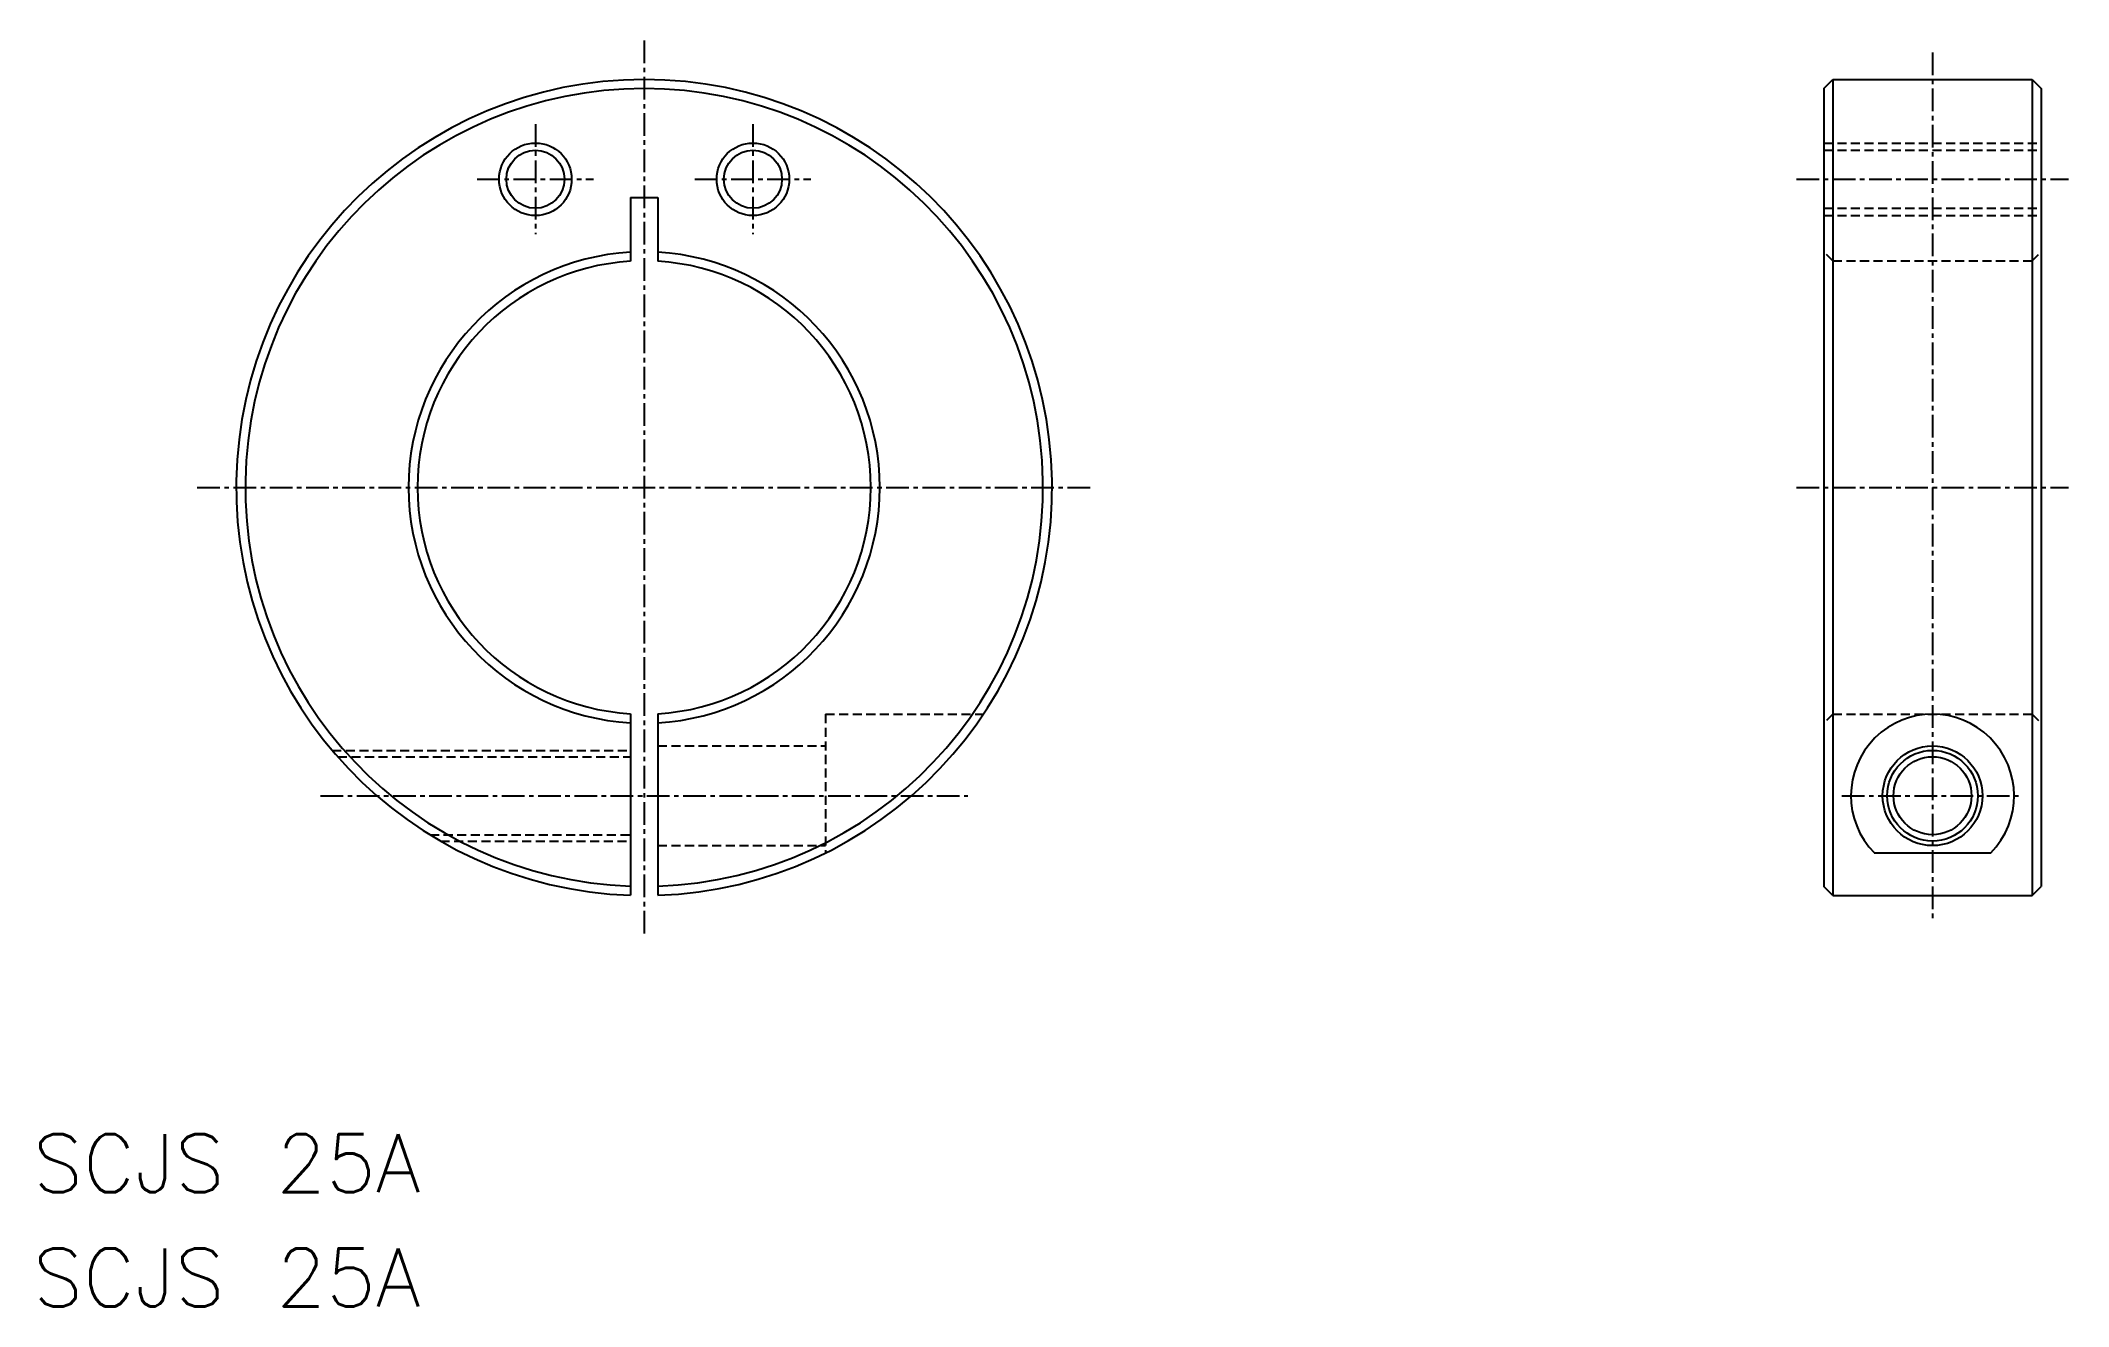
# Model space of a CAD drawing. Extents: x 147 to 259, y -708 to -638.
import ezdxf

# ---------------------------------------------------------------- set-up
doc = ezdxf.new("R2010")
doc.units = 0
doc.linetypes.add('CENTER', pattern=[2, 1.25, -0.25, 0.25, -0.25])
doc.linetypes.add('DASHED', pattern=[0.75, 0.5, -0.25])
doc.layers.get('0').update_dxf_attribs({"linetype": 'CONTINUOUS'})
doc.layers.add('CENTER', color=1, linetype='CENTER')
doc.styles.get("Standard").update_dxf_attribs({"font": 'txt.shx', "bigfont": 'bigfont.shx'})

msp = doc.modelspace()

# ---------------------------------------------------------------- linework, layer by layer
at = {"color": 7, "linetype": 'CONTINUOUS'}
for p, q in [((245.02, -641.06), (245.52, -640.56)), ((245.52, -640.56), (245.52, -685.56)), ((245.52, -640.56), (256.52, -640.56)), ((256.52, -640.56), (256.52, -685.56)), ((256.52, -640.56), (257.02, -641.06)), ((245.02, -641.06), (245.02, -685.06)), ((257.02, -641.06), (257.02, -685.06)), ((179.21, -647.06), (180.71, -647.06)), ((179.21, -647.06), (179.21, -650.58)), ((180.71, -647.06), (180.71, -650.58)), ((256.52, -663.06), (256.52, -663.06)), ((179.21, -675.54), (179.21, -685.55)), ((180.71, -675.54), (180.71, -685.55)), ((247.81, -683.21), (254.23, -683.21)), ((245.52, -685.56), (245.02, -685.06)), ((245.52, -685.56), (256.52, -685.56)), ((256.52, -685.56), (257.02, -685.06))]:
    msp.add_line(p, q, dxfattribs=at)
at = {"color": 3, "linetype": 'DASHED'}
for p, q in [((245.02, -644.06), (257.02, -644.06)), ((245.02, -644.46), (257.02, -644.46)), ((245.02, -647.66), (257.02, -647.66)), ((245.02, -648.06), (257.02, -648.06)), ((245.52, -650.56), (245.02, -650.06)), ((245.52, -650.56), (256.52, -650.56)), ((256.52, -650.56), (257.02, -650.06)), ((189.96, -675.56), (198.67, -675.56)), ((189.96, -675.56), (189.96, -683.21)), ((245.52, -675.56), (245.02, -676.06)), ((245.52, -675.56), (256.52, -675.56)), ((256.52, -675.56), (257.02, -676.06)), ((162.75, -677.56), (179.21, -677.56)), ((180.71, -677.31), (189.96, -677.31)), ((163.06, -677.91), (179.21, -677.91)), ((168.15, -682.21), (179.21, -682.21)), ((168.73, -682.56), (179.21, -682.56)), ((180.71, -682.81), (189.96, -682.81))]:
    msp.add_line(p, q, dxfattribs=at)
at = {"color": 3, "linetype": 'CONTINUOUS'}
for centre, radius in [((173.96, -646.06), 2), ((185.96, -646.06), 2), ((251.02, -680.06), 2.5)]:
    msp.add_circle(centre, radius, dxfattribs=at)
at = {"color": 7, "linetype": 'CONTINUOUS'}
for centre, radius in [((173.96, -646.06), 1.6), ((185.96, -646.06), 1.6), ((251.02, -680.06), 2.75), ((251.02, -680.06), 2.15)]:
    msp.add_circle(centre, radius, dxfattribs=at)
for centre, radius, start, end in [((179.96, -663.06), 22.5, 271.9102, 268.0898), ((179.96, -663.06), 22, 271.9536, 268.0463), ((179.96, -663.06), 13, 93.3074, 266.6926), ((179.96, -663.06), 12.5, 93.4398, 266.5602), ((179.96, -663.06), 13, 273.3074, 86.6926), ((179.96, -663.06), 12.5, 273.4398, 86.5602), ((251.02, -680.06), 4.5, 315.4723, 224.5277)]:
    msp.add_arc(centre, radius, start, end, dxfattribs=at)
at = {"layer": 'CENTER', "color": 1, "linetype": 'CENTER'}
for p, q in [((179.96, -638.41), (179.96, -687.71)), ((251.02, -639.06), (251.02, -687.06)), ((173.96, -643.02), (173.96, -649.09)), ((185.96, -643.02), (185.96, -649.09)), ((170.75, -646.06), (177.16, -646.06)), ((182.75, -646.06), (189.16, -646.06)), ((243.52, -646.06), (258.52, -646.06)), ((155.31, -663.06), (204.61, -663.06)), ((243.52, -663.06), (258.52, -663.06)), ((162.11, -680.06), (197.81, -680.06)), ((246.02, -680.06), (256.02, -680.06))]:
    msp.add_line(p, q, dxfattribs=at)

# ---------------------------------------------------------------- texts
at = {"color": 7, "linetype": 'CONTINUOUS'}
for p in [(146.26, -701.93), (146.26, -708.23)]:
    msp.add_text('SCJS 25A', height=3.2, dxfattribs=at).set_placement(p)

doc.saveas('drawing.dxf')
